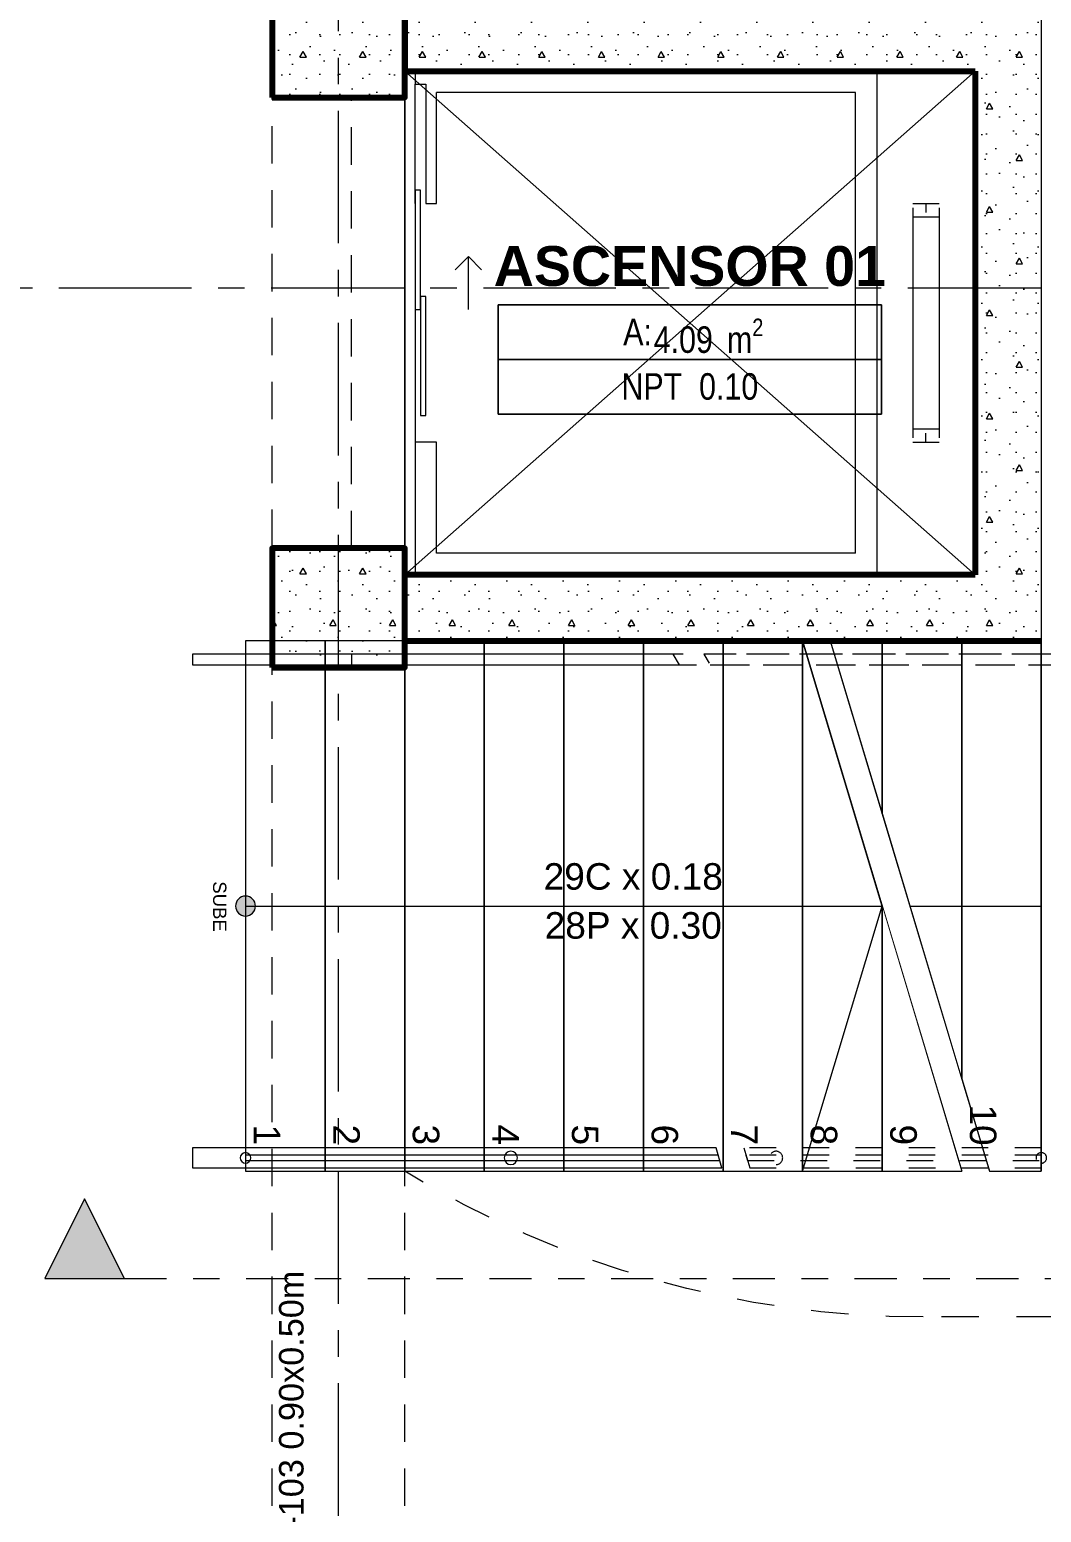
# Model space of a CAD drawing. Header units: inches. Extents: x -19 to 5698, y -728 to 92.
# Drawn here: x 22.16 to 25.97, y 19.06 to 24.66 of the extents above; entities that cross this region are included whole.
import ezdxf

# ---------------------------------------------------------------- set-up
doc = ezdxf.new("R2010")
doc.units = ezdxf.units.IN
doc.header["$MEASUREMENT"] = 0
doc.set_wipeout_variables(frame=1)
for name, pattern in [('ACAD_ISO04W100', [30, 24, -3, 0, -3]), ('Hidden Line', [0.195611, 0.141111, -0.0545]), ('Punto & Raya', [0.65, 0.5, -0.075, 0, -0.075]), ('Punto & Rayas', [0.335139, 0.15875, -0.088194, 0, -0.088194]), ('Raya Pequeña', [0.141111, 0.070556, -0.070556]), ('Rayas', [0.282222, 0.141111, -0.141111]), ('Wipeout_Contour', [1, 0, -1])]:
    doc.linetypes.add(name, pattern=pattern)
for name, color, linetype in [('02 _ ARQ _ ALB _ Ejes Generales', 251, 'Continuous'), ('02 _ ARQ _ ZON _ Espacio.3D', 7, 'Continuous'), ('08 _ STR _ EXT _ 06 Columnas', 7, 'Continuous'), ('08 _ STR _ EXT _ 07 Losa Aligerada', 7, 'Continuous'), ('08 _ STR _ EXT _ 09 Vigas', 251, 'Continuous'), ('08 _ STR _ EXT _ 10 Vereda Exterior', 7, 'Continuous'), ('08 _ STR _ EXT _ 11 Escaleras', 7, 'Continuous'), ('08 _ STR _ EXT _ 12 Ascensor', 7, 'Continuous'), ('Dibujo 2D - General', 7, 'Continuous'), ('Interior - Escaleras & Barandillas', 7, 'Continuous'), ('Interior - Mobiliario', 7, 'Continuous'), ('Marcador - Secciones', 7, 'Continuous'), ('Notas - Etiquetas', 7, 'Continuous')]:
    doc.layers.add(name, color=color, linetype=linetype)
doc.styles.add('Estilo_Generado_3', font='arial.ttf')
doc.styles.add('Estilo_Generado_4', font='swisse.ttf')
doc.styles.add('Estilo_Generado_8', font='arialbd.ttf')
doc.styles.add('Estilo_Generado_9', font='ARIALN.TTF')
pattern_1 = [(0, (0, 0), (0, 0.3897114), [0.024375, -0.200625]), (0, (0.1125, 0.19486), (0, 0.3897114), [0.024375, -0.200625]), (60, (0, 0), (-0.3375, 0.1948557), [0.024375, -0.200625]), (60, (0.225, 0), (-0.3375, 0.1948557), [0.024375, -0.200625]), (120, (0.02437, 0), (0.3375, 0.1948557), [0.024375, -0.200625]), (120, (0.24938, 0), (0.3375, 0.1948557), [0.024375, -0.200625]), (0, (0, 0.0375), (0, 0.075), [0, -0.075, 0, -0.1125]), (45, (0.0375, 0.0375), (-0.05303301, 0.05303301), [0, -0.05625, 0, -0.09375])]

msp = doc.modelspace()

# ---------------------------------------------------------------- hatches: boundary and pattern name
at = {"layer": '08 _ STR _ EXT _ 06 Columnas', "linetype": 'Continuous', "lineweight": 9}
h = msp.add_hatch(dxfattribs=at)
h.set_pattern_fill('HORMIGÓN_EN_MASA_0002', style=0, pattern_type=2)
h.set_pattern_definition(pattern_1)
h.paths.add_polyline_path([(23.07, 24.4), (23.57, 24.4), (23.57, 24.85), (23.07, 24.85)])
at = {"layer": '08 _ STR _ EXT _ 10 Vereda Exterior', "linetype": 'Continuous', "lineweight": 13}
h = msp.add_hatch(dxfattribs=at)
h.set_pattern_fill('RETÍCULA_100X100_0002', color=251, style=0, pattern_type=2)
h.set_pattern_definition([(360, (3.7574, 18.3027), (0, 2.53199), []), (90, (3.7574, 18.3027), (-3.6, 0), [])])
h.paths.add_polyline_path([(2.17, 3.6213), (4.2913, 1.5), (9.32, 1.5), (9.32, 6.5), (40.52, 6.5), (40.52, 1.5), (52.92, 1.5), (52.92, 19.0859), (51.57, 19.0859), (51.57, 7.2), (9.07, 7.2), (9.07, 7.85), (6.5201, 7.85, -0.414214), (6.2701, 8.1), (6.2701, 8.85, -0.414213), (6.5201, 9.1), (9.07, 9.1), (9.07, 12), (6.5201, 12, -0.414214), (6.2701, 12.25), (6.2701, 13, -0.414213), (6.5201, 13.25), (9.07, 13.25), (9.07, 16.15), (6.5201, 16.15, -0.414214), (6.2701, 16.4), (6.2701, 17.15, -0.414213), (6.5201, 17.4), (8.77, 17.4), (8.7706, 21.0499), (2.17, 21.0499)])
at = {"layer": '08 _ STR _ EXT _ 12 Ascensor', "linetype": 'Continuous', "lineweight": 9}
h = msp.add_hatch(dxfattribs=at)
h.set_pattern_fill('HORMIGÓN_EN_MASA_0002', color=250, style=0, pattern_type=2)
h.set_pattern_definition(pattern_1)
h.paths.add_polyline_path([(25.72, 24.75), (23.57, 24.75), (23.57, 24.5), (25.72, 24.5)])
h = msp.add_hatch(dxfattribs=at)
h.set_pattern_fill('HORMIGÓN_EN_MASA_0002', color=250, style=0, pattern_type=2)
h.set_pattern_definition(pattern_1)
h.paths.add_polyline_path([(25.72, 24.5), (25.97, 24.75), (25.72, 24.75)])
h = msp.add_hatch(dxfattribs=at)
h.set_pattern_fill('HORMIGÓN_EN_MASA_0002', color=250, style=0, pattern_type=2)
h.set_pattern_definition(pattern_1)
h.paths.add_polyline_path([(25.72, 24.5), (25.97, 24.5), (25.97, 24.75)])
h = msp.add_hatch(dxfattribs=at)
h.set_pattern_fill('HORMIGÓN_EN_MASA_0002', color=250, style=0, pattern_type=2)
h.set_pattern_definition(pattern_1)
h.paths.add_polyline_path([(25.72, 24.5), (25.72, 22.6), (25.97, 22.6), (25.97, 24.5)])
at = {"layer": 'Marcador - Secciones', "linetype": 'Continuous', "lineweight": 20}
msp.add_hatch(color=152, dxfattribs=at).paths.add_polyline_path([(22.2135, 19.9456), (22.5135, 19.9456), (22.3635, 20.2456)])

# ---------------------------------------------------------------- linework, layer by layer
at = {"layer": '02 _ ARQ _ ZON _ Espacio.3D', "color": 251, "linetype": 'Continuous', "lineweight": 13}
for p, q in [((25.367, 23.6174), (23.9229, 23.6174)), ((23.9229, 23.6174), (23.9229, 23.2057)), ((23.9229, 23.6174), (25.367, 23.6174)), ((23.9229, 23.4116), (23.9229, 23.6174)), ((25.367, 23.2057), (25.367, 23.6174)), ((25.367, 23.6174), (25.367, 23.4116)), ((25.367, 23.4116), (23.9229, 23.4116)), ((23.9229, 23.4116), (25.367, 23.4116)), ((23.9229, 23.2057), (23.9229, 23.4116)), ((25.367, 23.4116), (25.367, 23.2057)), ((23.9229, 23.2057), (25.367, 23.2057)), ((25.367, 23.2057), (23.9229, 23.2057))]:
    msp.add_line(p, q, dxfattribs=at)
at = {"layer": '02 _ ARQ _ ZON _ Espacio.3D', "color": 254, "linetype": 'Continuous', "lineweight": 0, "flags": 128}
msp.add_lwpolyline([(23.57, 22.25), (23.07, 22.25), (23.07, 22.7), (23.57, 22.7), (23.57, 24.4), (23.07, 24.4), (23.07, 24.85), (23.57, 24.85), (23.57, 24.75), (25.97, 24.75), (25.97, 22.35), (23.57, 22.35)], close=True, dxfattribs=at)
at = {"layer": '02 _ ARQ _ ZON _ Espacio.3D', "color": 255, "linetype": 'Continuous', "lineweight": 0, "flags": 128}
msp.add_lwpolyline([(23.57, 22.6), (25.72, 22.6), (25.72, 24.5), (23.57, 24.5)], close=True, dxfattribs=at)
at = {"layer": '08 _ STR _ EXT _ 06 Columnas', "color": 7, "linetype": 'Continuous', "lineweight": 80, "flags": 128}
msp.add_lwpolyline([(23.07, 24.4), (23.57, 24.4), (23.57, 24.85), (23.07, 24.85)], close=True, dxfattribs=at)
at = {"layer": '08 _ STR _ EXT _ 07 Losa Aligerada', "color": 7, "linetype": 'Rayas', "lineweight": 18, "flags": 128}
msp.add_lwpolyline([(25.5251, 19.8, -0.137981), (23.57, 20.35), (23.57, 22.3499), (23.57, 24.7499), (23.57, 26.75, -0.137981), (25.5251, 27.3), (39.32, 27.3, -1), (39.32, 19.8)], format="xyb", close=True, dxfattribs=at)
at = {"layer": '08 _ STR _ EXT _ 07 Losa Aligerada', "color": 7, "linetype": 'Continuous', "lineweight": 18, "flags": 128}
msp.add_lwpolyline([(23.57, 24.5), (25.72, 24.5), (25.72, 22.6), (23.57, 22.6)], close=True, dxfattribs=at)
at = {"layer": '08 _ STR _ EXT _ 09 Vigas', "color": 251, "linetype": 'Hidden Line', "lineweight": 13, "true_color": 0x636466}
for p, q in [((23.37, 22.7), (23.37, 24.4)), ((23.57, 24.4), (23.37, 24.4)), ((23.57, 22.7), (23.57, 24.4)), ((23.57, 22.7), (23.37, 22.7))]:
    msp.add_line(p, q, dxfattribs=at)
at = {"layer": '08 _ STR _ EXT _ 12 Ascensor', "color": 7, "linetype": 'Continuous', "lineweight": 80, "flags": 128}
for points in [[(23.57, 24.75), (23.57, 24.5)], [(23.57, 24.5), (25.72, 24.5)], [(25.72, 24.5), (25.72, 22.6)], [(25.72, 22.6), (23.57, 22.6)]]:
    msp.add_lwpolyline(points, dxfattribs=at)
at = {"layer": 'Dibujo 2D - General', "color": 250, "linetype": 'Continuous', "lineweight": 9}
for p, q in [((23.57, 22.6), (25.72, 24.5)), ((25.72, 22.6), (23.57, 24.5))]:
    msp.add_line(p, q, dxfattribs=at)
at = {"layer": 'Interior - Escaleras & Barandillas', "color": 161, "linetype": 'Continuous', "lineweight": 13}
for p, q in [((22.77, 22.3), (22.77, 22.26)), ((22.77, 20.4375), (22.77, 20.3625))]:
    msp.add_line(p, q, dxfattribs=at)
at = {"layer": 'Interior - Mobiliario', "color": 162, "linetype": 'Continuous', "lineweight": 20}
for p, q in [((23.61, 24.499), (23.61, 24.45)), ((23.61, 24.499), (25.35, 24.499)), ((25.35, 24.499), (25.35, 22.601)), ((23.61, 24.45), (23.65, 24.45)), ((23.61, 24), (23.61, 24.45)), ((23.65, 24.45), (23.65, 24)), ((23.69, 24), (23.69, 24.419)), ((25.27, 24.419), (23.69, 24.419)), ((25.27, 22.681), (25.27, 24.419)), ((23.61, 24), (23.61, 23.1)), ((23.65, 24), (23.69, 24)), ((25.485, 24), (25.585, 24)), ((25.535, 24), (25.535, 23.9667)), ((25.485, 23.9833), (25.485, 23.1167)), ((25.485, 23.95), (25.585, 23.95)), ((25.585, 23.9833), (25.585, 23.1167)), ((23.69, 23.1), (23.61, 23.1)), ((23.61, 23.1), (23.61, 22.601)), ((23.69, 22.681), (23.69, 23.1)), ((25.485, 23.15), (25.585, 23.15)), ((25.485, 23.1), (25.585, 23.1)), ((25.535, 23.1), (25.535, 23.1333)), ((25.27, 22.681), (23.69, 22.681)), ((23.61, 22.601), (25.35, 22.601))]:
    msp.add_line(p, q, dxfattribs=at)
at = {"layer": 'Interior - Mobiliario', "color": 165, "linetype": 'Continuous', "lineweight": 15}
for p, q in [((23.81, 23.8), (23.76, 23.75)), ((23.81, 23.6), (23.81, 23.8)), ((23.81, 23.8), (23.86, 23.75))]:
    msp.add_line(p, q, dxfattribs=at)
at = {"layer": 'Interior - Mobiliario', "color": 162, "linetype": 'Continuous', "lineweight": 20, "flags": 128}
for points in [[(23.61, 24.05), (23.61, 23.6), (23.63, 23.6), (23.63, 24.05)], [(23.63, 23.65), (23.63, 23.2), (23.65, 23.2), (23.65, 23.65)]]:
    msp.add_lwpolyline(points, close=True, dxfattribs=at)
at = {"layer": 'Marcador - Secciones', "color": 251, "linetype": 'Punto & Raya', "lineweight": 13, "true_color": 0x636466}
msp.add_line((4.6666, 23.6815), (28.9526, 23.6815), dxfattribs=at)
at = {"layer": 'Marcador - Secciones', "color": 251, "linetype": 'Punto & Rayas', "lineweight": 13, "true_color": 0x636466}
msp.add_line((22.5135, 19.9456), (28.7832, 19.9456), dxfattribs=at)
at = {"layer": 'Marcador - Secciones', "color": 152, "linetype": 'Continuous', "lineweight": 20, "flags": 128}
msp.add_lwpolyline([(22.2135, 19.9456), (22.5135, 19.9456), (22.3635, 20.2456)], close=True, dxfattribs=at)

# ---------------------------------------------------------------- texts
at = {"layer": '02 _ ARQ _ ZON _ Espacio.3D', "color": 251, "lineweight": 25, "attachment_point": 2}
for s, insert, char_height, style in [('\\A1;{\\pqc;\\pt0;\\fArial|b1|i0|c0|p34;ASCENSOR 01}', (24.645, 23.8395), 0.15, 'Estilo_Generado_8'), ('\\A1;{\\pqc;\\pt0;\\fArial|b1|i0|c0|p34;}', (25.367, 23.8737), 0.15, 'Estilo_Generado_8'), ('\\A1;{\\pqc;\\pt0;\\fArial Narrow|b0|i0|c0|p34;A: }', (24.4479, 23.5656), 0.1, 'Estilo_Generado_9'), ('\\A1;{\\pqc;\\pt0,0.3;\\fArial Narrow|b0|i0|c0|p34;4.09\\fArial Narrow|b0|i0|c0|p34;\\A1{\\H.66x;\\S^  ;}\\fArial Narrow|b0|i0|c0|p34; m\\fArial Narrow|b0|i0|c0|p34;\\A1{\\H.66x;\\S2^  ;}}', (24.7156, 23.566), 0.1, 'Estilo_Generado_9'), ('\\A1;{\\pqc;\\pt0;\\fArial Narrow|b0|i0|c0|p34;}', (24.3852, 23.391), 0.1, 'Estilo_Generado_9'), ('\\A1;{\\pqc;\\pt0;\\fArial Narrow|b0|i0|c0|p34;NPT  0.10}', (24.645, 23.3601), 0.1, 'Estilo_Generado_9')]:
    msp.add_mtext(s, dxfattribs=dict(at, insert=insert, char_height=char_height, style=style))
at = {"layer": '08 _ STR _ EXT _ 11 Escaleras', "color": 161, "lineweight": 13, "insert": (22.8724, 21.4433), "char_height": 0.05, "attachment_point": 4, "rotation": 270, "style": 'Estilo_Generado_3'}
msp.add_mtext('\\A1;{\\pql;\\fArial|b0|i0|c0|p34;SUBE}', dxfattribs=at)
at = {"layer": 'Notas - Etiquetas', "color": 171, "linetype": 'Continuous', "lineweight": 13, "insert": (23.19, 18.6963), "char_height": 0.0925, "attachment_point": 7, "rotation": 90, "style": 'Estilo_Generado_4'}
msp.add_mtext('\\A1;{\\pql;\\fSwis721 Ex BT|b0|i0|c0|p34;VIGA-103\\fSwis721 Ex BT|b0|i0|c0|p34; \\fSwis721 Ex BT|b0|i0|c0|p34;0.90\\fSwis721 Ex BT|b0|i0|c0|p34;x\\fSwis721 Ex BT|b0|i0|c0|p34;0.50\\fSwis721 Ex BT|b0|i0|c0|p34;m}', dxfattribs=at)

# ---------------------------------------------------------------- next in the draw order: wipeouts: each hides what was drawn before it
at = {"color": 254, "linetype": 'Wipeout_Contour', "lineweight": 0, "ltscale": 129.196179}
msp.add_wipeout([(22.97, 22.35), (22.97, 20.35), (25.67, 20.35), (25.07, 22.35)], dxfattribs=at).dxf.layer = '08 _ STR _ EXT _ 11 Escaleras'

# ---------------------------------------------------------------- next in the draw order: linework, layer by layer
at = {"layer": '08 _ STR _ EXT _ 11 Escaleras', "color": 161, "linetype": 'Continuous', "lineweight": 13}
for p, q in [((25.07, 22.35), (22.97, 22.35)), ((22.97, 22.35), (22.97, 20.35)), ((22.97, 20.35), (25.67, 20.35))]:
    msp.add_line(p, q, dxfattribs=at)

# ---------------------------------------------------------------- next in the draw order: wipeouts: each hides what was drawn before it
at = {"color": 254, "linetype": 'Wipeout_Contour', "lineweight": 0, "ltscale": 125.894136}
msp.add_wipeout([(22.97, 22.35), (22.97, 20.35), (23.27, 20.35), (23.27, 22.35)], dxfattribs=at).dxf.layer = '08 _ STR _ EXT _ 11 Escaleras'

# ---------------------------------------------------------------- next in the draw order: hatches: boundary and pattern name
at = {"layer": '08 _ STR _ EXT _ 11 Escaleras', "linetype": 'Continuous', "lineweight": 13}
msp.add_hatch(color=161, dxfattribs=at).paths.add_polyline_path([(22.97, 21.3125, 1), (22.97, 21.3875, 1)])

# ---------------------------------------------------------------- next in the draw order: linework, layer by layer
at = {"layer": '08 _ STR _ EXT _ 09 Vigas', "color": 251, "linetype": 'Hidden Line', "lineweight": 13, "true_color": 0x636466}
msp.add_line((23.07, 17.4), (23.07, 29.7), dxfattribs=at)
at = {"layer": '08 _ STR _ EXT _ 11 Escaleras', "color": 167, "linetype": 'Continuous', "lineweight": 18}
for p, q in [((22.97, 22.35), (22.97, 20.35)), ((23.27, 22.35), (22.97, 22.35)), ((23.27, 20.35), (23.27, 22.35)), ((22.97, 20.35), (23.27, 20.35))]:
    msp.add_line(p, q, dxfattribs=at)
at = {"layer": '08 _ STR _ EXT _ 11 Escaleras', "color": 167, "linetype": 'Continuous', "lineweight": 18, "flags": 128}
msp.add_lwpolyline([(22.97, 21.3125, 1), (22.97, 21.3875, 1)], format="xyb", close=True, dxfattribs=at)
at = {"layer": 'Interior - Escaleras & Barandillas', "color": 161, "linetype": 'Continuous', "lineweight": 13}
for p, q in [((22.97, 22.3), (22.77, 22.3)), ((22.77, 22.26), (22.97, 22.26)), ((22.97, 20.4375), (22.77, 20.4375)), ((22.77, 20.3625), (22.97, 20.3625))]:
    msp.add_line(p, q, dxfattribs=at)
at = {"layer": 'Interior - Escaleras & Barandillas', "color": 167, "linetype": 'Continuous', "lineweight": 18, "flags": 128}
msp.add_lwpolyline([(22.97, 20.38, 1), (22.97, 20.42, 1)], format="xyb", close=True, dxfattribs=at)

# ---------------------------------------------------------------- next in the draw order: texts
at = {"layer": '08 _ STR _ EXT _ 11 Escaleras', "color": 7, "lineweight": 13, "insert": (23.0507, 20.5259), "char_height": 0.1, "attachment_point": 4, "rotation": 270, "style": 'Estilo_Generado_3'}
msp.add_mtext('\\A1;{\\pql;\\fArial|b0|i0|c0|p34;1}', dxfattribs=at)

# ---------------------------------------------------------------- next in the draw order: wipeouts: each hides what was drawn before it
at = {"color": 254, "linetype": 'Wipeout_Contour', "lineweight": 0, "ltscale": 126.778687}
msp.add_wipeout([(23.27, 22.35), (23.27, 20.35), (23.57, 20.35), (23.57, 22.35)], dxfattribs=at).dxf.layer = '08 _ STR _ EXT _ 11 Escaleras'

# ---------------------------------------------------------------- next in the draw order: linework, layer by layer
at = {"layer": '02 _ ARQ _ ALB _ Ejes Generales', "color": 251, "linetype": 'Punto & Raya', "lineweight": 13, "true_color": 0x636466}
msp.add_line((23.32, 3.05), (23.32, 44.9), dxfattribs=at)
at = {"layer": '08 _ STR _ EXT _ 11 Escaleras', "color": 167, "linetype": 'Continuous', "lineweight": 18}
for p, q in [((23.27, 22.35), (23.27, 20.35)), ((23.57, 22.35), (23.27, 22.35)), ((23.57, 20.35), (23.57, 22.35)), ((22.97, 21.35), (23.27, 21.35)), ((23.27, 20.35), (23.57, 20.35))]:
    msp.add_line(p, q, dxfattribs=at)
at = {"layer": 'Interior - Escaleras & Barandillas', "color": 161, "linetype": 'Raya Pequeña', "lineweight": 13}
msp.add_line((23.37, 22.3), (23.37, 22.26), dxfattribs=at)

# ---------------------------------------------------------------- next in the draw order: texts
at = {"layer": '08 _ STR _ EXT _ 11 Escaleras', "color": 7, "lineweight": 13, "insert": (23.3507, 20.5259), "char_height": 0.1, "attachment_point": 4, "rotation": 270, "style": 'Estilo_Generado_3'}
msp.add_mtext('\\A1;{\\pql;\\fArial|b0|i0|c0|p34;2}', dxfattribs=at)

# ---------------------------------------------------------------- next in the draw order: wipeouts: each hides what was drawn before it
at = {"color": 254, "linetype": 'Wipeout_Contour', "lineweight": 0, "ltscale": 127.668388}
msp.add_wipeout([(23.57, 22.35), (23.57, 20.35), (23.87, 20.35), (23.87, 22.35)], dxfattribs=at).dxf.layer = '08 _ STR _ EXT _ 11 Escaleras'

# ---------------------------------------------------------------- next in the draw order: hatches: boundary and pattern name
at = {"layer": '08 _ STR _ EXT _ 06 Columnas', "linetype": 'Continuous', "lineweight": 9}
h = msp.add_hatch(dxfattribs=at)
h.set_pattern_fill('HORMIGÓN_EN_MASA_0002', style=0, pattern_type=2)
h.set_pattern_definition(pattern_1)
h.paths.add_polyline_path([(23.07, 22.25), (23.57, 22.25), (23.57, 22.7), (23.07, 22.7)])

# ---------------------------------------------------------------- next in the draw order: linework, layer by layer
at = {"layer": '08 _ STR _ EXT _ 06 Columnas', "color": 7, "linetype": 'Continuous', "lineweight": 80, "flags": 128}
msp.add_lwpolyline([(23.07, 22.25), (23.57, 22.25), (23.57, 22.7), (23.07, 22.7)], close=True, dxfattribs=at)
at = {"layer": '08 _ STR _ EXT _ 09 Vigas', "color": 251, "linetype": 'Hidden Line', "lineweight": 13, "true_color": 0x636466}
msp.add_line((23.57, 17.4), (23.57, 29.7), dxfattribs=at)
at = {"layer": '08 _ STR _ EXT _ 11 Escaleras', "color": 167, "linetype": 'Continuous', "lineweight": 18}
for p, q in [((23.57, 22.35), (23.57, 20.35)), ((23.87, 22.35), (23.57, 22.35)), ((23.87, 20.35), (23.87, 22.35)), ((23.57, 20.35), (23.87, 20.35))]:
    msp.add_line(p, q, dxfattribs=at)
at = {"layer": '08 _ STR _ EXT _ 12 Ascensor', "color": 7, "linetype": 'Continuous', "lineweight": 80, "flags": 128}
msp.add_lwpolyline([(23.57, 22.35), (23.57, 22.6)], dxfattribs=at)
at = {"layer": 'Interior - Escaleras & Barandillas', "color": 161, "linetype": 'Raya Pequeña', "lineweight": 13}
for p, q in [((23.57, 22.3), (23.37, 22.3)), ((23.37, 22.26), (23.57, 22.26))]:
    msp.add_line(p, q, dxfattribs=at)

# ---------------------------------------------------------------- next in the draw order: texts
at = {"layer": '08 _ STR _ EXT _ 11 Escaleras', "color": 7, "lineweight": 13, "insert": (23.6498, 20.5259), "char_height": 0.1, "attachment_point": 4, "rotation": 270, "style": 'Estilo_Generado_3'}
msp.add_mtext('\\A1;{\\pql;\\fArial|b0|i0|c0|p34;3}', dxfattribs=at)

# ---------------------------------------------------------------- next in the draw order: wipeouts: each hides what was drawn before it
at = {"color": 254, "linetype": 'Wipeout_Contour', "lineweight": 0, "ltscale": 128.563132}
msp.add_wipeout([(23.87, 22.35), (23.87, 20.35), (24.17, 20.35), (24.17, 22.35)], dxfattribs=at).dxf.layer = '08 _ STR _ EXT _ 11 Escaleras'

# ---------------------------------------------------------------- next in the draw order: linework, layer by layer
at = {"layer": '08 _ STR _ EXT _ 11 Escaleras', "color": 167, "linetype": 'Continuous', "lineweight": 18}
for p, q in [((23.87, 22.35), (23.87, 20.35)), ((24.17, 22.35), (23.87, 22.35)), ((24.17, 20.35), (24.17, 22.35)), ((23.87, 20.35), (24.17, 20.35))]:
    msp.add_line(p, q, dxfattribs=at)
at = {"layer": 'Interior - Escaleras & Barandillas', "color": 161, "linetype": 'Continuous', "lineweight": 13, "flags": 128}
msp.add_lwpolyline([(23.97, 20.375, 1), (23.97, 20.425, 1)], format="xyb", close=True, dxfattribs=at)

# ---------------------------------------------------------------- next in the draw order: texts
at = {"layer": '08 _ STR _ EXT _ 11 Escaleras', "color": 7, "lineweight": 13, "insert": (23.9507, 20.5259), "char_height": 0.1, "attachment_point": 4, "rotation": 270, "style": 'Estilo_Generado_3'}
msp.add_mtext('\\A1;{\\pql;\\fArial|b0|i0|c0|p34;4}', dxfattribs=at)

# ---------------------------------------------------------------- next in the draw order: wipeouts: each hides what was drawn before it
at = {"color": 254, "linetype": 'Wipeout_Contour', "lineweight": 0, "ltscale": 129.462815}
msp.add_wipeout([(24.47, 22.35), (24.17, 22.35), (24.17, 20.35), (24.47, 20.35)], dxfattribs=at).dxf.layer = '08 _ STR _ EXT _ 11 Escaleras'

# ---------------------------------------------------------------- next in the draw order: linework, layer by layer
at = {"layer": '08 _ STR _ EXT _ 11 Escaleras', "color": 167, "linetype": 'Continuous', "lineweight": 18}
for p, q in [((24.17, 22.35), (24.17, 20.35)), ((24.47, 22.35), (24.17, 22.35)), ((24.47, 20.35), (24.47, 22.35)), ((24.17, 20.35), (24.47, 20.35))]:
    msp.add_line(p, q, dxfattribs=at)

# ---------------------------------------------------------------- next in the draw order: texts
at = {"layer": '08 _ STR _ EXT _ 11 Escaleras', "color": 7, "lineweight": 13, "insert": (24.2499, 20.5259), "char_height": 0.1, "attachment_point": 4, "rotation": 270, "style": 'Estilo_Generado_3'}
msp.add_mtext('\\A1;{\\pql;\\fArial|b0|i0|c0|p34;5}', dxfattribs=at)

# ---------------------------------------------------------------- next in the draw order: wipeouts: each hides what was drawn before it
at = {"color": 254, "linetype": 'Wipeout_Contour', "lineweight": 0, "ltscale": 130.367333}
msp.add_wipeout([(24.77, 22.35), (24.47, 22.35), (24.47, 20.35), (24.77, 20.35)], dxfattribs=at).dxf.layer = '08 _ STR _ EXT _ 11 Escaleras'

# ---------------------------------------------------------------- next in the draw order: linework, layer by layer
at = {"layer": '08 _ STR _ EXT _ 11 Escaleras', "color": 167, "linetype": 'Continuous', "lineweight": 18}
for p, q in [((24.47, 22.35), (24.47, 20.35)), ((24.77, 22.35), (24.47, 22.35)), ((24.77, 20.35), (24.77, 22.35)), ((24.47, 20.35), (24.77, 20.35))]:
    msp.add_line(p, q, dxfattribs=at)
at = {"layer": 'Interior - Escaleras & Barandillas', "color": 161, "linetype": 'Continuous', "lineweight": 13}
for p, q in [((24.5827, 22.3), (22.97, 22.3)), ((24.6058, 22.26), (24.5827, 22.3)), ((22.97, 22.26), (24.6058, 22.26))]:
    msp.add_line(p, q, dxfattribs=at)

# ---------------------------------------------------------------- next in the draw order: texts
at = {"layer": '08 _ STR _ EXT _ 11 Escaleras', "color": 7, "lineweight": 13, "insert": (24.5499, 20.5259), "char_height": 0.1, "attachment_point": 4, "rotation": 270, "style": 'Estilo_Generado_3'}
msp.add_mtext('\\A1;{\\pql;\\fArial|b0|i0|c0|p34;6}', dxfattribs=at)

# ---------------------------------------------------------------- next in the draw order: wipeouts: each hides what was drawn before it
at = {"color": 254, "linetype": 'Wipeout_Contour', "lineweight": 0, "ltscale": 131.276587}
msp.add_wipeout([(24.77, 20.35), (25.07, 20.35), (25.07, 22.35), (24.77, 22.35)], dxfattribs=at).dxf.layer = '08 _ STR _ EXT _ 11 Escaleras'

# ---------------------------------------------------------------- next in the draw order: linework, layer by layer
at = {"layer": '08 _ STR _ EXT _ 11 Escaleras', "color": 167, "linetype": 'Continuous', "lineweight": 18}
for p, q in [((24.77, 22.35), (24.77, 20.35)), ((25.07, 22.35), (24.77, 22.35)), ((25.07, 20.35), (25.07, 22.35)), ((24.77, 20.35), (25.07, 20.35))]:
    msp.add_line(p, q, dxfattribs=at)
at = {"layer": 'Interior - Escaleras & Barandillas', "color": 161, "linetype": 'Continuous', "lineweight": 13}
for p, q in [((24.7437, 20.4375), (22.97, 20.4375)), ((24.7662, 20.3625), (24.7437, 20.4375)), ((24.7521, 20.4098), (22.97, 20.4098)), ((24.7521, 20.4098), (22.97, 20.4098)), ((24.7521, 20.4098), (22.97, 20.4098)), ((24.7521, 20.4098), (22.97, 20.4098)), ((24.7521, 20.4098), (22.97, 20.4098)), ((24.7521, 20.4098), (22.97, 20.4098)), ((22.97, 20.3903), (24.7579, 20.3903)), ((22.97, 20.3903), (24.7579, 20.3903)), ((22.97, 20.3903), (24.7579, 20.3903)), ((22.97, 20.3903), (24.7579, 20.3903)), ((22.97, 20.3903), (24.7579, 20.3903)), ((22.97, 20.3903), (24.7579, 20.3903)), ((22.97, 20.3625), (24.7662, 20.3625)), ((24.7579, 20.3903), (24.7521, 20.4098)), ((24.7579, 20.3903), (24.7521, 20.4098)), ((24.7579, 20.3903), (24.7521, 20.4098)), ((24.7579, 20.3903), (24.7521, 20.4098)), ((24.7579, 20.3903), (24.7521, 20.4098)), ((24.7579, 20.3903), (24.7521, 20.4098))]:
    msp.add_line(p, q, dxfattribs=at)
at = {"layer": 'Interior - Escaleras & Barandillas', "color": 161, "linetype": 'Raya Pequeña', "lineweight": 13}
for p, q in [((24.8481, 20.4375), (24.8706, 20.3625)), ((24.8565, 20.4098), (24.8623, 20.3903)), ((24.8565, 20.4098), (24.8623, 20.3903)), ((24.8565, 20.4098), (24.8623, 20.3903)), ((24.8565, 20.4098), (24.8623, 20.3903)), ((24.8565, 20.4098), (24.8623, 20.3903)), ((24.8565, 20.4098), (24.8623, 20.3903))]:
    msp.add_line(p, q, dxfattribs=at)
at = {"layer": 'Interior - Escaleras & Barandillas', "color": 161, "linetype": 'Raya Pequeña', "lineweight": 13, "flags": 128}
msp.add_lwpolyline([(24.97, 20.375, 1), (24.97, 20.425, 1)], format="xyb", close=True, dxfattribs=at)

# ---------------------------------------------------------------- next in the draw order: texts
at = {"layer": '08 _ STR _ EXT _ 11 Escaleras', "color": 7, "lineweight": 13, "char_height": 0.1, "style": 'Estilo_Generado_3'}
for s, insert, attachment_point in [('\\A1;{\\pqc;\\pt0,0.05;\\fArial|b0|i0|c0|p34;29C x \\fArial|b0|i0|c0|p34;0.18\\fArial|b0|i0|c0|p34;\\A1{\\H.66x;\\S^  ;}\\fArial|b0|i0|c0|p34;\\fArial|b0|i0|c0|p34;\\fArial|b0|i0|c0|p34;\\fArial|b0|i0|c0|p34;\\A1{\\H.66x;\\S^  ;}\\fArial|b0|i0|c0|p34;\\fArial|b0|i0|c0|p34;\\fArial|b0|i0|c0|p34;\\fArial|b0|i0|c0|p34;\\A1{\\H.66x;\\S^  ;}\\fArial|b0|i0|c0|p34;}', (24.47, 21.3826), 8), ('\\A1;{\\pqc;\\pt0,0.05;\\fArial|b0|i0|c0|p34;28P x \\fArial|b0|i0|c0|p34;0.30\\fArial|b0|i0|c0|p34;\\A1{\\H.66x;\\S^  ;}\\fArial|b0|i0|c0|p34;\\fArial|b0|i0|c0|p34;\\fArial|b0|i0|c0|p34;\\fArial|b0|i0|c0|p34;\\A1{\\H.66x;\\S^  ;}\\fArial|b0|i0|c0|p34;\\fArial|b0|i0|c0|p34;\\fArial|b0|i0|c0|p34;\\fArial|b0|i0|c0|p34;\\A1{\\H.66x;\\S^  ;}\\fArial|b0|i0|c0|p34;}', (24.47, 21.3271), 2)]:
    msp.add_mtext(s, dxfattribs=dict(at, insert=insert, attachment_point=attachment_point))
at = {"layer": '08 _ STR _ EXT _ 11 Escaleras', "color": 7, "lineweight": 13, "insert": (24.8507, 20.5259), "char_height": 0.1, "attachment_point": 4, "rotation": 270, "style": 'Estilo_Generado_3'}
msp.add_mtext('\\A1;{\\pql;\\fArial|b0|i0|c0|p34;7}', dxfattribs=at)

# ---------------------------------------------------------------- next in the draw order: wipeouts: each hides what was drawn before it
at = {"color": 254, "linetype": 'Wipeout_Contour', "lineweight": 0, "ltscale": 131.217826}
msp.add_wipeout([(25.07, 22.35), (25.07, 20.35), (25.37, 20.35), (25.37, 21.35)], dxfattribs=at).dxf.layer = '08 _ STR _ EXT _ 11 Escaleras'

# ---------------------------------------------------------------- next in the draw order: linework, layer by layer
at = {"layer": '08 _ STR _ EXT _ 11 Escaleras', "color": 167, "linetype": 'Continuous', "lineweight": 18}
for p, q in [((25.07, 22.35), (25.07, 20.35)), ((25.37, 20.35), (25.37, 21.35)), ((25.07, 20.35), (25.37, 20.35))]:
    msp.add_line(p, q, dxfattribs=at)

# ---------------------------------------------------------------- next in the draw order: texts
at = {"layer": '08 _ STR _ EXT _ 11 Escaleras', "color": 7, "lineweight": 13, "insert": (25.1499, 20.5259), "char_height": 0.1, "attachment_point": 4, "rotation": 270, "style": 'Estilo_Generado_3'}
msp.add_mtext('\\A1;{\\pql;\\fArial|b0|i0|c0|p34;8}', dxfattribs=at)

# ---------------------------------------------------------------- next in the draw order: wipeouts: each hides what was drawn before it
at = {"color": 254, "linetype": 'Wipeout_Contour', "lineweight": 0, "ltscale": 100.810299}
msp.add_wipeout([(25.37, 22.35), (25.1744, 22.35), (25.37, 21.698)], dxfattribs=at).dxf.layer = '08 _ STR _ EXT _ 11 Escaleras'

# ---------------------------------------------------------------- next in the draw order: linework, layer by layer
at = {"layer": '08 _ STR _ EXT _ 11 Escaleras', "color": 161, "linetype": 'ACAD_ISO04W100', "lineweight": 13}
for p, q in [((25.37, 22.35), (25.1744, 22.35)), ((25.37, 21.698), (25.37, 22.35))]:
    msp.add_line(p, q, dxfattribs=at)

# ---------------------------------------------------------------- next in the draw order: wipeouts: each hides what was drawn before it
at = {"color": 254, "linetype": 'Wipeout_Contour', "lineweight": 0, "ltscale": 98.506857}
msp.add_wipeout([(25.37, 21.35), (25.37, 20.35), (25.67, 20.35)], dxfattribs=at).dxf.layer = '08 _ STR _ EXT _ 11 Escaleras'

# ---------------------------------------------------------------- next in the draw order: linework, layer by layer
at = {"layer": '08 _ STR _ EXT _ 11 Escaleras', "color": 167, "linetype": 'Continuous', "lineweight": 18}
for p, q in [((25.37, 21.35), (25.37, 20.35)), ((25.37, 20.35), (25.67, 20.35))]:
    msp.add_line(p, q, dxfattribs=at)

# ---------------------------------------------------------------- next in the draw order: texts
at = {"layer": '08 _ STR _ EXT _ 11 Escaleras', "color": 7, "lineweight": 13, "insert": (25.4499, 20.5259), "char_height": 0.1, "attachment_point": 4, "rotation": 270, "style": 'Estilo_Generado_3'}
msp.add_mtext('\\A1;{\\pql;\\fArial|b0|i0|c0|p34;9}', dxfattribs=at)

# ---------------------------------------------------------------- next in the draw order: wipeouts: each hides what was drawn before it
at = {"color": 254, "linetype": 'Wipeout_Contour', "lineweight": 0, "ltscale": 134.583617}
msp.add_wipeout([(25.37, 21.698), (25.67, 20.698), (25.67, 22.35), (25.37, 22.35)], dxfattribs=at).dxf.layer = '08 _ STR _ EXT _ 11 Escaleras'

# ---------------------------------------------------------------- next in the draw order: linework, layer by layer
at = {"layer": '08 _ STR _ EXT _ 11 Escaleras', "color": 167, "linetype": 'Continuous', "lineweight": 18}
for p, q in [((25.37, 21.35), (25.07, 22.35)), ((23.27, 21.35), (25.37, 21.35)), ((25.07, 20.35), (25.37, 21.35))]:
    msp.add_line(p, q, dxfattribs=at)
at = {"layer": '08 _ STR _ EXT _ 11 Escaleras', "color": 161, "linetype": 'ACAD_ISO04W100', "lineweight": 13}
for p, q in [((25.37, 22.35), (25.37, 21.698)), ((25.67, 22.35), (25.37, 22.35)), ((25.67, 20.698), (25.67, 22.35))]:
    msp.add_line(p, q, dxfattribs=at)

# ---------------------------------------------------------------- next in the draw order: wipeouts: each hides what was drawn before it
at = {"color": 254, "linetype": 'Wipeout_Contour', "lineweight": 0, "ltscale": 167.00875}
msp.add_wipeout([(25.67, 22.35), (25.67, 20.698), (25.7744, 20.35), (25.97, 20.35), (25.97, 22.35)], dxfattribs=at).dxf.layer = '08 _ STR _ EXT _ 11 Escaleras'

# ---------------------------------------------------------------- next in the draw order: hatches: boundary and pattern name
at = {"layer": '08 _ STR _ EXT _ 12 Ascensor', "linetype": 'Continuous', "lineweight": 9}
h = msp.add_hatch(dxfattribs=at)
h.set_pattern_fill('HORMIGÓN_EN_MASA_0002', color=250, style=0, pattern_type=2)
h.set_pattern_definition(pattern_1)
h.paths.add_polyline_path([(25.72, 22.6), (23.57, 22.6), (23.57, 22.35), (25.72, 22.35)])
h = msp.add_hatch(dxfattribs=at)
h.set_pattern_fill('HORMIGÓN_EN_MASA_0002', color=250, style=0, pattern_type=2)
h.set_pattern_definition(pattern_1)
h.paths.add_polyline_path([(25.72, 22.6), (25.97, 22.35), (25.97, 22.6)])
h = msp.add_hatch(dxfattribs=at)
h.set_pattern_fill('HORMIGÓN_EN_MASA_0002', color=250, style=0, pattern_type=2)
h.set_pattern_definition(pattern_1)
h.paths.add_polyline_path([(25.72, 22.35), (25.97, 22.35), (25.72, 22.6)])

# ---------------------------------------------------------------- next in the draw order: linework, layer by layer
at = {"layer": '08 _ STR _ EXT _ 11 Escaleras', "color": 167, "linetype": 'Continuous', "lineweight": 18}
msp.add_line((25.07, 22.35), (25.67, 20.35), dxfattribs=at)
at = {"layer": '08 _ STR _ EXT _ 11 Escaleras', "color": 161, "linetype": 'ACAD_ISO04W100', "lineweight": 13}
for p, q in [((25.1744, 22.35), (25.7744, 20.35)), ((25.67, 22.35), (25.67, 20.698)), ((25.97, 22.35), (25.67, 22.35)), ((25.97, 20.35), (25.97, 22.35)), ((25.97, 22.35), (25.97, 20.35)), ((25.4744, 21.35), (25.97, 21.35)), ((25.7744, 20.35), (25.97, 20.35))]:
    msp.add_line(p, q, dxfattribs=at)
at = {"layer": '08 _ STR _ EXT _ 12 Ascensor', "color": 7, "linetype": 'Continuous', "lineweight": 80, "flags": 128}
msp.add_lwpolyline([(23.57, 22.35), (25.97, 22.35)], dxfattribs=at)
at = {"layer": 'Interior - Escaleras & Barandillas', "color": 161, "linetype": 'Raya Pequeña', "lineweight": 13}
for p, q in [((26.02, 22.3), (23.57, 22.3)), ((23.57, 22.26), (26.06, 22.26)), ((25.97, 20.4375), (24.8481, 20.4375)), ((25.97, 20.4098), (24.8565, 20.4098)), ((25.97, 20.4098), (24.8565, 20.4098)), ((25.97, 20.4098), (24.8565, 20.4098)), ((25.97, 20.4098), (24.8565, 20.4098)), ((25.97, 20.4098), (24.8565, 20.4098)), ((25.97, 20.4098), (24.8565, 20.4098)), ((24.8623, 20.3903), (25.97, 20.3903)), ((24.8623, 20.3903), (25.97, 20.3903)), ((24.8623, 20.3903), (25.97, 20.3903)), ((24.8623, 20.3903), (25.97, 20.3903)), ((24.8623, 20.3903), (25.97, 20.3903)), ((24.8623, 20.3903), (25.97, 20.3903)), ((24.8706, 20.3625), (25.97, 20.3625))]:
    msp.add_line(p, q, dxfattribs=at)
at = {"layer": 'Interior - Escaleras & Barandillas', "color": 161, "linetype": 'Raya Pequeña', "lineweight": 13, "flags": 128}
msp.add_lwpolyline([(24.7213, 22.26), (26.02, 22.26), (26.02, 22.3), (24.6982, 22.3)], close=True, dxfattribs=at)
msp.add_lwpolyline([(25.97, 20.38, 1), (25.97, 20.42, 1)], format="xyb", close=True, dxfattribs=at)

# ---------------------------------------------------------------- next in the draw order: texts
at = {"layer": '08 _ STR _ EXT _ 11 Escaleras', "color": 7, "lineweight": 13, "insert": (25.7499, 20.6018), "char_height": 0.1, "attachment_point": 4, "rotation": 270, "style": 'Estilo_Generado_3'}
msp.add_mtext('\\A1;{\\pql;\\fArial|b0|i0|c0|p34;10}', dxfattribs=at)

doc.saveas('drawing.dxf')
